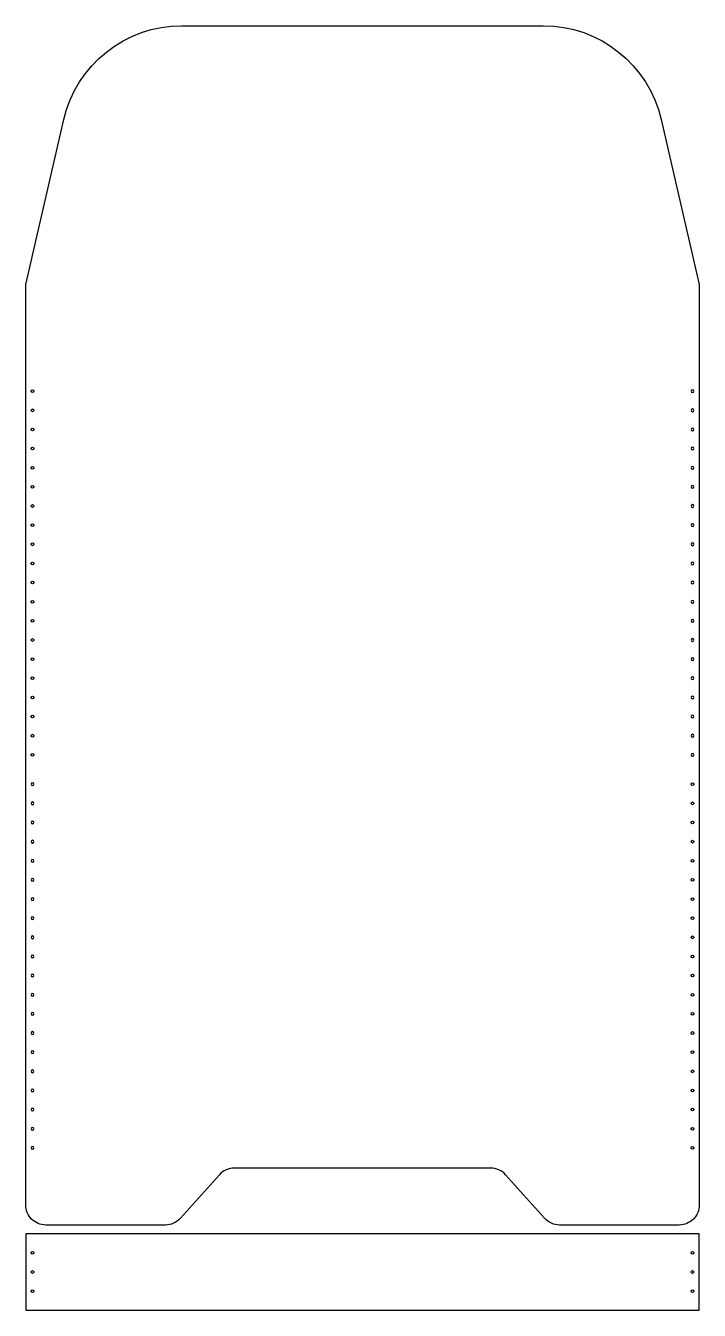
# Model space of a CAD drawing. Header units: millimetres. Extents: x 2932 to 3299, y 1537 to 2236.
import ezdxf

# ---------------------------------------------------------------- set-up
doc = ezdxf.new("R2010")
doc.units = ezdxf.units.MM

# ---------------------------------------------------------------- blocks, each defined once
blk = doc.blocks.new('*U2')
blk.add_circle((0, -0.75), 0.75)
blk = doc.blocks.new('*U3')
at = {"color": 0, "linetype": 'ByBlock', "lineweight": -2, "transparency": 16777216, "rotation": 90}
for p in [(2934.65, 2037.32), (2934.65, 2026.9), (2934.65, 2016.48), (2934.65, 2006.06), (2934.65, 1995.64), (2934.65, 1985.22), (2934.65, 1974.8), (2934.65, 1964.38), (2934.65, 1953.96), (2934.65, 1943.53), (2934.65, 1933.11), (2934.65, 1922.69), (2934.65, 1912.27), (2934.65, 1901.85), (2934.65, 1891.43), (2934.65, 1881.01), (2934.65, 1870.59), (2934.65, 1860.17), (2934.65, 1849.74), (2934.65, 1839.32)]:
    blk.add_blockref('*U2', p, dxfattribs=at)
blk = doc.blocks.new('*U4')
blk.add_circle((0, -0.75), 0.75)
blk = doc.blocks.new('*U6')
at = {"color": 0, "linetype": 'ByBlock', "lineweight": -2, "transparency": 16777216, "rotation": 90}
for p in [(2934.65, 2037.32), (2934.65, 2026.9), (2934.65, 2016.48), (2934.65, 2006.06), (2934.65, 1995.64), (2934.65, 1985.22), (2934.65, 1974.8), (2934.65, 1964.38), (2934.65, 1953.96), (2934.65, 1943.53), (2934.65, 1933.11), (2934.65, 1922.69), (2934.65, 1912.27), (2934.65, 1901.85), (2934.65, 1891.43), (2934.65, 1881.01), (2934.65, 1870.59), (2934.65, 1860.17), (2934.65, 1849.74), (2934.65, 1839.32)]:
    blk.add_blockref('*U4', p, dxfattribs=at)
blk = doc.blocks.new('*U7')
blk.add_circle((0, -0.75), 0.75)
blk = doc.blocks.new('*U9')
at = {"color": 0, "linetype": 'ByBlock', "lineweight": -2, "transparency": 16777216, "rotation": 90}
for p in [(2934.65, 2037.32), (2934.65, 2026.9), (2934.65, 2016.48), (2934.65, 2006.06), (2934.65, 1995.64), (2934.65, 1985.22), (2934.65, 1974.8), (2934.65, 1964.38), (2934.65, 1953.96), (2934.65, 1943.53), (2934.65, 1933.11), (2934.65, 1922.69), (2934.65, 1912.27), (2934.65, 1901.85), (2934.65, 1891.43), (2934.65, 1881.01), (2934.65, 1870.59), (2934.65, 1860.17), (2934.65, 1849.74), (2934.65, 1839.32)]:
    blk.add_blockref('*U7', p, dxfattribs=at)
blk = doc.blocks.new('*U10')
blk.add_circle((0, -0.75), 0.75)
blk = doc.blocks.new('*U11')
at = {"color": 0, "linetype": 'ByBlock', "lineweight": -2, "transparency": 16777216, "rotation": 90}
for p in [(2934.65, 2037.32), (2934.65, 2026.9), (2934.65, 2016.48), (2934.65, 2006.06), (2934.65, 1995.64), (2934.65, 1985.22), (2934.65, 1974.8), (2934.65, 1964.38), (2934.65, 1953.96), (2934.65, 1943.53), (2934.65, 1933.11), (2934.65, 1922.69), (2934.65, 1912.27), (2934.65, 1901.85), (2934.65, 1891.43), (2934.65, 1881.01), (2934.65, 1870.59), (2934.65, 1860.17), (2934.65, 1849.74), (2934.65, 1839.32)]:
    blk.add_blockref('*U10', p, dxfattribs=at)

msp = doc.modelspace()

# ---------------------------------------------------------------- linework, layer by layer
msp.add_lwpolyline([(3016.7, 2236.32), (3213.6, 2236.32, -0.349216), (3277.91, 2185.17), (3298.65, 2095.32), (3298.65, 1594.32, -0.414214), (3287.65, 1583.32), (3222.56, 1583.32, -0.213054), (3214.37, 1586.98), (3193.12, 1610.67, 0.213054), (3184.93, 1614.32), (3045.36, 1614.32, 0.213054), (3037.18, 1610.67), (3015.93, 1586.98, -0.213054), (3007.74, 1583.32), (2942.65, 1583.32, -0.414214), (2931.65, 1594.32), (2931.65, 2095.32), (2952.39, 2185.17, -0.349216)], format="xyb", close=True)
msp.add_lwpolyline([(2931.65, 1536.89), (3298.65, 1536.89), (3298.65, 1578.57), (2931.65, 1578.57)], close=True)
for centre in [(2935.4, 1568.15), (3294.9, 1568.15), (2935.4, 1557.73), (3294.9, 1557.73), (2935.4, 1547.31), (3294.9, 1547.31)]:
    msp.add_circle(centre, 0.75)

# ---------------------------------------------------------------- block references
msp.add_blockref('*U3', (0, 0))
at = {"xscale": -1}
msp.add_blockref('*U6', (6230.3, 0), dxfattribs=at)
at = {"xscale": -1, "rotation": 180}
msp.add_blockref('*U9', (0, 3662.65), dxfattribs=at)
at = {"rotation": 180}
msp.add_blockref('*U11', (6230.3, 3662.65), dxfattribs=at)

doc.saveas('drawing.dxf')
